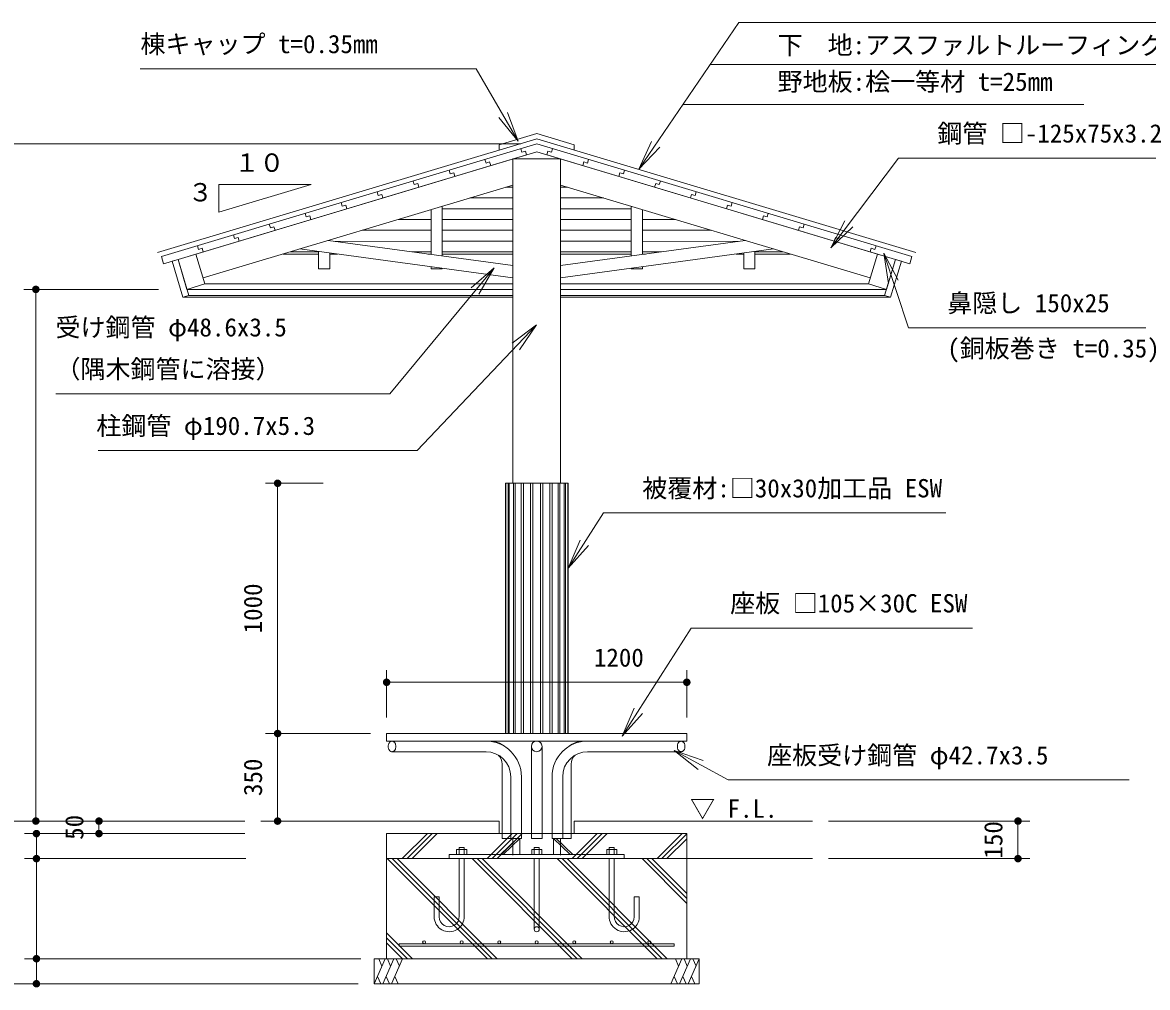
# Model space of a CAD drawing. Units: millimetres at full size, sheet at 1:40. Extents: x -800 to 17600, y -600 to 12480.
# Drawn here: x 1654 to 6152, y 2185 to 6042 of the extents above; entities that cross this region are included whole.
import ezdxf
from ezdxf.enums import TextEntityAlignment as Align

# ---------------------------------------------------------------- set-up
doc = ezdxf.new("R2010")
doc.units = ezdxf.units.MM
doc.header["$LTSCALE"] = 40
for name, color, linetype, lineweight in [('D-STR', 1, 'Continuous', 13), ('D-STR-DIM', 7, 'Continuous', 13), ('D-STR-HTXT', 7, 'Continuous', 13), ('D-STR-TXT', 7, 'Continuous', 13)]:
    doc.layers.add(name, color=color, linetype=linetype, lineweight=lineweight)
doc.styles.add('ＭＳ ゴシック', font='')
doc.styles.get('ＭＳ ゴシック').set_extended_font_data('MS Gothic')

# ---------------------------------------------------------------- blocks, each defined once
blk = doc.blocks.new('filled_dot')
at = {"color": 0, "linetype": 'Continuous', "lineweight": -2, "const_width": 1.25}
blk.add_lwpolyline([(-0.625, 0, 1), (0.625, 0, 1)], format="xyb", close=True, dxfattribs=at)
blk = doc.blocks.new('open_arrow')
at = {"color": 0, "linetype": 'Continuous', "lineweight": -2}
blk.add_lwpolyline([(7.5, 1.25), (0, 0), (7.5, -1.25)], dxfattribs=at)

msp = doc.modelspace()

# ---------------------------------------------------------------- linework, layer by layer
at = {"layer": 'D-STR'}
for p, q in [((2194.61, 5122.94), (3709.94, 5577.54)), ((5225.26, 5122.94), (3709.94, 5577.54)), ((3709.94, 5525.33), (2276.03, 5095.16)), ((2347.86, 5116.71), (3664.59, 5511.73)), ((3614.59, 5496.73), (3805.29, 5496.73)), ((3614.59, 5496.73), (3614.59, 4200.48)), ((3709.94, 5525.33), (5143.85, 5095.16)), ((5072.01, 5116.71), (3755.29, 5511.73)), ((3805.29, 5496.73), (3805.29, 4200.48)), ((2376.6, 5020.93), (3614.59, 5392.33)), ((3586.65, 5383.95), (3614.59, 5383.95)), ((5043.27, 5020.93), (3805.29, 5392.33)), ((3833.22, 5383.95), (3805.29, 5383.95)), ((3332.44, 5307.68), (3332.44, 5108.9)), ((3614.59, 5340.84), (3442.98, 5340.84)), ((3805.29, 5340.84), (3976.89, 5340.84)), ((4087.44, 5307.68), (4087.44, 5108.9)), ((3287.44, 5294.18), (3287.44, 5115)), ((3332.44, 5297.74), (3614.59, 5297.74)), ((4087.44, 5297.74), (3805.29, 5297.74)), ((4132.44, 5294.18), (4132.44, 5115)), ((3287.44, 5254.64), (3155.63, 5254.64)), ((3614.59, 5254.64), (3332.44, 5254.64)), ((3805.29, 5254.64), (4087.44, 5254.64)), ((4132.44, 5254.64), (4264.24, 5254.64)), ((3011.96, 5211.54), (3287.44, 5211.54)), ((3332.44, 5211.54), (3614.59, 5211.54)), ((4087.44, 5211.54), (3805.29, 5211.54)), ((4407.92, 5211.54), (4132.44, 5211.54)), ((2763.56, 5137.02), (3614.59, 5021.58)), ((2837.44, 5127), (2837.44, 5056.85)), ((2876.14, 5170.79), (3614.59, 5070.63)), ((3287.44, 5168.43), (2903.81, 5167.04)), ((3614.59, 5168.43), (3332.44, 5168.43)), ((4543.73, 5170.79), (3805.29, 5070.63)), ((3805.29, 5168.43), (4087.44, 5168.43)), ((4656.31, 5137.02), (3805.29, 5021.58)), ((4132.44, 5168.43), (4516.06, 5167.04)), ((4582.44, 5127), (4582.44, 5056.85)), ((2695.87, 5116.71), (2837.44, 5116.71)), ((2724.61, 5125.33), (2837.44, 5125.33)), ((2882.44, 5120.89), (2882.44, 5056.85)), ((2882.44, 5116.71), (2913.26, 5116.71)), ((3287.44, 5125.33), (3211.28, 5125.33)), ((3274.83, 5116.71), (3287.44, 5116.71)), ((3332.44, 5125.33), (3614.59, 5125.33)), ((3332.44, 5116.71), (3614.59, 5116.71)), ((4087.44, 5125.33), (3805.29, 5125.33)), ((4087.44, 5116.71), (3805.29, 5116.71)), ((4132.44, 5125.33), (4208.59, 5125.33)), ((4145.04, 5116.71), (4132.44, 5116.71)), ((4537.44, 5116.71), (4506.61, 5116.71)), ((4537.44, 5120.89), (4537.44, 5056.85)), ((4695.26, 5125.33), (4582.44, 5125.33)), ((4724, 5116.71), (4582.44, 5116.71)), ((2837.44, 5056.85), (2882.44, 5056.85)), ((3287.44, 5065.96), (3287.44, 5056.85)), ((3287.44, 5056.85), (3332.44, 5056.85)), ((3332.44, 5059.85), (3332.44, 5056.85)), ((4087.44, 5059.85), (4087.44, 5056.85)), ((4132.44, 5056.85), (4087.44, 5056.85)), ((4132.44, 5065.96), (4132.44, 5056.85)), ((4582.44, 5056.85), (4537.44, 5056.85)), ((2383.78, 4996.98), (3614.59, 4996.98)), ((5036.09, 4996.98), (3805.29, 4996.98)), ((2311.94, 4975.43), (3614.59, 4975.43)), ((2319.13, 4951.49), (3614.59, 4951.49)), ((5107.93, 4975.43), (3805.29, 4975.43)), ((5100.74, 4951.49), (3805.29, 4951.49)), ((2295.18, 4944.3), (3614.59, 4944.3)), ((5124.69, 4944.3), (3805.29, 4944.3)), ((3584.59, 4200.48), (3835.29, 4200.48)), ((3584.59, 4200.48), (3584.59, 3200.43)), ((3586.09, 4200.48), (3586.09, 3200.43)), ((3595.36, 4200.48), (3595.36, 3200.43)), ((3599.71, 4200.48), (3599.71, 3200.43)), ((3614.59, 4200.48), (3805.29, 4200.48)), ((3617.34, 4200.48), (3617.34, 3200.43)), ((3624.12, 4200.48), (3624.12, 3200.43)), ((3648.39, 4200.48), (3648.39, 3200.43)), ((3656.93, 4200.48), (3656.93, 3200.43)), ((3685.47, 4200.48), (3685.47, 3200.43)), ((3694.94, 4200.48), (3694.94, 3200.43)), ((3724.94, 4200.48), (3724.94, 3200.43)), ((3734.41, 4200.48), (3734.41, 3200.43)), ((3762.94, 4200.48), (3762.94, 3200.43)), ((3771.48, 4200.48), (3771.48, 3200.43)), ((3795.75, 4200.48), (3795.75, 3200.43)), ((3802.53, 4200.48), (3802.53, 3200.43)), ((3820.16, 4200.48), (3820.16, 3200.43)), ((3824.52, 4200.48), (3824.52, 3200.43)), ((3833.79, 4200.48), (3833.79, 3200.43)), ((3835.29, 4200.48), (3835.29, 3200.43)), ((3688.59, 3149.08), (3688.59, 2780.43)), ((3731.29, 3149.08), (3731.29, 2780.43)), ((3506.07, 3127.73), (3129.09, 3127.73)), ((3507.4, 3127.73), (3129.09, 3127.73)), ((3912.47, 3127.73), (4290.79, 3127.73)), ((3913.81, 3127.73), (4290.79, 3127.73)), ((2607.73, 2850.43), (3559.94, 2850.43)), ((3559.94, 2800.43), (3559.94, 2850.43)), ((3859.94, 2850.43), (4812.14, 2850.43)), ((3859.94, 2800.43), (3859.94, 2850.43)), ((3172.73, 2700.43), (3272.73, 2800.43)), ((3192.53, 2700.43), (3292.53, 2800.43)), ((3212.33, 2700.43), (3312.33, 2800.43)), ((3512.14, 2700.43), (3612.14, 2800.43)), ((3531.94, 2700.43), (3631.94, 2800.43)), ((3551.74, 2700.43), (3651.74, 2800.43)), ((3851.55, 2700.43), (3951.55, 2800.43)), ((3871.35, 2700.43), (3971.35, 2800.43)), ((3891.15, 2700.43), (3991.15, 2800.43)), ((4190.97, 2700.43), (4290.97, 2800.43)), ((4210.76, 2700.43), (4309.94, 2799.6)), ((3399.94, 2744.43), (3419.94, 2744.43)), ((3399.94, 2744.43), (3399.94, 2716.43)), ((3419.94, 2744.43), (3419.94, 2716.43)), ((3614.59, 2780.43), (3614.59, 2713.62)), ((3688.59, 2780.43), (3731.29, 2780.43)), ((3699.94, 2744.43), (3719.94, 2744.43)), ((3699.94, 2744.43), (3699.94, 2716.43)), ((3719.94, 2744.43), (3719.94, 2716.43)), ((3805.29, 2780.43), (3805.29, 2713.62)), ((4019.94, 2744.43), (3999.94, 2744.43)), ((3999.94, 2744.43), (3999.94, 2716.43)), ((4019.94, 2744.43), (4019.94, 2716.43)), ((4230.56, 2700.43), (4309.94, 2779.81)), ((3112.72, 2700.43), (3512.72, 2300.43)), ((3132.52, 2700.43), (3532.52, 2300.43)), ((3152.32, 2700.43), (3552.32, 2300.43)), ((3399.94, 2700.43), (3399.94, 2470.43)), ((3419.94, 2700.43), (3419.94, 2470.43)), ((3452.13, 2700.43), (3852.13, 2300.43)), ((3471.93, 2700.43), (3871.93, 2300.43)), ((3491.73, 2700.43), (3891.73, 2300.43)), ((3699.94, 2700.43), (3699.94, 2418.22)), ((3719.94, 2700.43), (3719.94, 2418.22)), ((3791.54, 2700.43), (4191.54, 2300.43)), ((3811.34, 2700.43), (4211.34, 2300.43)), ((3831.14, 2700.43), (4231.14, 2300.43)), ((3999.94, 2700.43), (3999.94, 2470.43)), ((4019.94, 2700.43), (4019.94, 2470.43)), ((4130.96, 2700.43), (4309.94, 2521.45)), ((4150.75, 2700.43), (4309.94, 2541.25)), ((4170.55, 2700.43), (4309.94, 2561.05)), ((4309.94, 2700.43), (4812.14, 2700.43)), ((3300, 2468.2), (3300, 2548.2)), ((3300, 2548.2), (3320, 2548.2)), ((3320, 2548.2), (3320, 2468.2)), ((4119.87, 2548.2), (4099.87, 2548.2)), ((4099.87, 2548.2), (4099.87, 2468.2)), ((4119.87, 2468.2), (4119.87, 2548.2)), ((3109.94, 2403.41), (3212.91, 2300.43)), ((3109.94, 2383.61), (3193.11, 2300.43)), ((3109.94, 2363.81), (3173.31, 2300.43)), ((3059.94, 2200.43), (3104.48, 2300.43)), ((3091.34, 2270.94), (3078.2, 2300.43)), ((3094.71, 2200.43), (3139.25, 2300.43)), ((3126.11, 2270.94), (3112.97, 2300.43)), ((3129.48, 2200.43), (3174.02, 2300.43)), ((3160.88, 2270.94), (3147.75, 2300.43)), ((4245.85, 2200.43), (4290.39, 2300.43)), ((4277.26, 2270.94), (4264.12, 2300.43)), ((4280.62, 2200.43), (4325.16, 2300.43)), ((4312.03, 2270.94), (4298.89, 2300.43)), ((4315.39, 2200.43), (4359.94, 2300.43)), ((4346.8, 2270.94), (4333.66, 2300.43)), ((3073.07, 2229.93), (3086.21, 2200.43)), ((3107.84, 2229.93), (3120.98, 2200.43)), ((3142.61, 2229.93), (3155.75, 2200.43)), ((4258.99, 2229.93), (4272.13, 2200.43)), ((4293.76, 2229.93), (4306.9, 2200.43)), ((4328.53, 2229.93), (4341.67, 2200.43))]:
    msp.add_line(p, q, dxfattribs=at)
for points in [[(3709.94, 5598.42), (3559.94, 5553.42), (3559.94, 5532.54)], [(3709.94, 5598.42), (3859.94, 5553.42), (3859.94, 5532.54)], [(3709.94, 5556.65), (2209.94, 5106.65), (2218.56, 5077.92), (2276.03, 5095.16)], [(3646.68, 5537.68), (3650.99, 5523.31), (3665.35, 5527.62), (3669.66, 5513.25)], [(3709.94, 5556.65), (5209.94, 5106.65), (5201.32, 5077.92), (5143.85, 5095.16)], [(3773.2, 5537.68), (3768.89, 5523.31), (3754.52, 5527.62), (3750.21, 5513.25)], [(3503, 5494.57), (3507.31, 5480.21), (3521.68, 5484.52), (3525.99, 5470.15)], [(3916.87, 5494.57), (3912.56, 5480.21), (3898.19, 5484.52), (3893.88, 5470.15)], [(3359.33, 5451.47), (3363.64, 5437.1), (3378.01, 5441.42), (3382.32, 5427.05)], [(4060.54, 5451.47), (4056.23, 5437.1), (4041.87, 5441.42), (4037.56, 5427.05)], [(3215.65, 5408.37), (3219.96, 5394), (3234.33, 5398.31), (3238.64, 5383.95)], [(4204.22, 5408.37), (4199.91, 5394), (4185.54, 5398.31), (4181.23, 5383.95)], [(3071.98, 5365.27), (3076.29, 5350.9), (3090.66, 5355.21), (3094.97, 5340.84)], [(4347.89, 5365.27), (4343.58, 5350.9), (4329.21, 5355.21), (4324.9, 5340.84)], [(2928.31, 5322.17), (2932.62, 5307.8), (2946.98, 5312.11), (2951.29, 5297.74)], [(4491.57, 5322.17), (4487.26, 5307.8), (4472.89, 5312.11), (4468.58, 5297.74)], [(2784.63, 5279.06), (2788.94, 5264.7), (2803.31, 5269.01), (2807.62, 5254.64)], [(4635.24, 5279.06), (4630.93, 5264.7), (4616.56, 5269.01), (4612.25, 5254.64)], [(2640.96, 5235.96), (2645.27, 5221.59), (2659.64, 5225.9), (2663.95, 5211.54)], [(4778.91, 5235.96), (4774.6, 5221.59), (4760.24, 5225.9), (4755.93, 5211.54)], [(2497.28, 5192.86), (2501.59, 5178.49), (2515.96, 5182.8), (2520.27, 5168.43)], [(4922.59, 5192.86), (4918.28, 5178.49), (4903.91, 5182.8), (4899.6, 5168.43)], [(2353.61, 5149.76), (2357.92, 5135.39), (2372.29, 5139.7), (2376.6, 5125.33)], [(5066.26, 5149.76), (5061.95, 5135.39), (5047.58, 5139.7), (5043.27, 5125.33)], [(3606.07, 2780.43), (3571.89, 2780.43), (3571.89, 3077.73)], [(3813.81, 2780.43), (3847.99, 2780.43), (3847.99, 3077.73)], [(3648.77, 3027.73), (3648.77, 2780.43), (3606.07, 2780.43), (3606.07, 3027.73)], [(3771.11, 3027.73), (3771.11, 2780.43), (3813.81, 2780.43), (3813.81, 3027.73)], [(3565.52, 2716.43), (3632.07, 2780.43), (3642.51, 2780.43)], [(3642.51, 2716.43), (3642.51, 2780.43), (3575.96, 2716.43)], [(3843.91, 2716.43), (3777.36, 2780.43), (3777.36, 2716.43)], [(3854.35, 2716.43), (3787.8, 2780.43), (3777.36, 2780.43)], [(3359.94, 2700.43), (3359.94, 2716.43), (4059.94, 2716.43), (4059.94, 2700.43)], [(3389.94, 2716.43), (3389.94, 2736.43), (3429.94, 2736.43), (3429.94, 2716.43)], [(3689.94, 2716.43), (3689.94, 2736.43), (3729.94, 2736.43), (3729.94, 2716.43)], [(4029.94, 2716.43), (4029.94, 2736.43), (3989.94, 2736.43), (3989.94, 2716.43)]]:
    msp.add_lwpolyline(points, dxfattribs=at)
for points in [[(2808.05, 5394.91), (2439.86, 5284.45), (2439.86, 5394.91)], [(2252.08, 5087.98), (2276.03, 5095.16), (2319.13, 4951.49), (2295.18, 4944.3)], [(2276.03, 5095.16), (2347.86, 5116.71), (2383.78, 4996.98), (2311.94, 4975.43)], [(5143.85, 5095.16), (5072.01, 5116.71), (5036.09, 4996.98), (5107.93, 4975.43)], [(5167.79, 5087.98), (5143.85, 5095.16), (5100.74, 4951.49), (5124.69, 4944.3)], [(4309.94, 3200.43), (3109.94, 3200.43), (3109.94, 3170.43), (4309.94, 3170.43)], [(3131.69, 3169.93), (3130.19, 3169.93), (3128.69, 3169.93), (3127.19, 3169.18), (3125.69, 3168.43), (3124.94, 3167.68), (3123.44, 3166.18), (3121.94, 3165.43), (3121.19, 3163.93), (3119.69, 3162.43), (3118.94, 3160.93), (3118.19, 3158.68), (3117.44, 3157.18), (3117.44, 3154.93), (3116.69, 3152.68), (3116.69, 3150.43), (3116.69, 3148.93), (3116.69, 3146.68), (3116.69, 3144.43), (3117.44, 3142.18), (3117.44, 3140.68), (3118.19, 3138.43), (3118.94, 3136.93), (3119.69, 3135.43), (3121.19, 3133.93), (3121.94, 3132.43), (3123.44, 3130.93), (3124.94, 3130.18), (3125.69, 3128.68), (3127.19, 3127.93), (3128.69, 3127.93), (3130.19, 3127.18), (3131.69, 3127.18), (3133.19, 3127.18), (3134.69, 3127.93), (3136.19, 3127.93), (3137.69, 3128.68), (3139.19, 3130.18), (3139.94, 3130.93), (3141.44, 3132.43), (3142.19, 3133.93), (3143.69, 3135.43), (3144.44, 3136.93), (3145.19, 3138.43), (3145.94, 3140.68), (3145.94, 3142.18), (3146.69, 3144.43), (3146.69, 3146.68), (3146.69, 3148.93), (3146.69, 3150.43), (3146.69, 3152.68), (3145.94, 3154.93), (3145.94, 3157.18), (3145.19, 3158.68), (3144.44, 3160.93), (3143.69, 3162.43), (3142.19, 3163.93), (3141.44, 3165.43), (3139.94, 3166.18), (3139.19, 3167.68), (3137.69, 3168.43), (3136.19, 3169.18), (3134.69, 3169.93), (3133.19, 3169.93)], [(4287.44, 3169.93), (4285.94, 3169.93), (4284.44, 3169.93), (4282.94, 3169.18), (4281.44, 3168.43), (4279.94, 3167.68), (4279.19, 3166.18), (4277.69, 3165.43), (4276.94, 3163.93), (4275.44, 3162.43), (4274.69, 3160.93), (4273.94, 3158.68), (4273.19, 3157.18), (4273.19, 3154.93), (4272.44, 3152.68), (4272.44, 3150.43), (4272.44, 3148.93), (4272.44, 3146.68), (4272.44, 3144.43), (4273.19, 3142.18), (4273.19, 3140.68), (4273.94, 3138.43), (4274.69, 3136.93), (4275.44, 3135.43), (4276.94, 3133.93), (4277.69, 3132.43), (4279.19, 3130.93), (4279.94, 3130.18), (4281.44, 3128.68), (4282.94, 3127.93), (4284.44, 3127.93), (4285.94, 3127.18), (4287.44, 3127.18), (4288.94, 3127.18), (4290.44, 3127.93), (4291.94, 3127.93), (4293.44, 3128.68), (4294.19, 3130.18), (4295.69, 3130.93), (4297.19, 3132.43), (4297.94, 3133.93), (4299.44, 3135.43), (4300.19, 3136.93), (4300.94, 3138.43), (4301.69, 3140.68), (4301.69, 3142.18), (4302.44, 3144.43), (4302.44, 3146.68), (4302.44, 3148.93), (4302.44, 3150.43), (4302.44, 3152.68), (4301.69, 3154.93), (4301.69, 3157.18), (4300.94, 3158.68), (4300.19, 3160.93), (4299.44, 3162.43), (4297.94, 3163.93), (4297.19, 3165.43), (4295.69, 3166.18), (4294.19, 3167.68), (4293.44, 3168.43), (4291.94, 3169.18), (4290.44, 3169.93), (4288.94, 3169.93)], [(3109.94, 2800.43), (4309.94, 2800.43), (4309.94, 2700.43), (3109.94, 2700.43)], [(3109.94, 2700.43), (4309.94, 2700.43), (4309.94, 2300.43), (3109.94, 2300.43)], [(4259.94, 2360.43), (3159.94, 2360.43), (3159.94, 2350.43), (4259.94, 2350.43)], [(4359.94, 2300.43), (3059.94, 2300.43), (3059.94, 2200.43), (4359.94, 2200.43)]]:
    msp.add_lwpolyline(points, close=True, dxfattribs=at)
for centre, radius in [((3709.94, 3149.08), 21.35), ((3709.94, 2418.22), 10), ((3259.94, 2366.43), 6), ((3409.94, 2366.43), 6), ((3559.94, 2366.43), 6), ((3709.94, 2366.43), 6), ((3859.94, 2366.43), 6), ((4009.94, 2366.43), 6), ((4159.94, 2366.43), 6)]:
    msp.add_circle(centre, radius, dxfattribs=at)
for centre, radius, start, end in [((3506.07, 3027.73), 142.7, 0, 90), ((3521.89, 3077.73), 92.7, 50.5194, 90), ((3913.81, 3027.73), 142.7, 90, 180), ((3897.99, 3077.73), 92.7, 90, 129.4806), ((3506.07, 3027.73), 100, 0, 90), ((3521.89, 3077.73), 50, 0, 47.36103), ((3913.81, 3027.73), 100, 90, 180), ((3897.99, 3077.73), 50, 132.63897, 180), ((3360, 2468.2), 60, 180, 2.60823), ((3360, 2468.2), 40, 180, 3.19327), ((4059.87, 2468.2), 60, 177.39177, 0), ((4059.87, 2468.2), 40, 176.80673, 0)]:
    msp.add_arc(centre, radius, start, end, dxfattribs=at)
at = {"layer": 'D-STR-DIM'}
for p, q in [((3645.94, 5556.65), (1411.71, 5556.65)), ((2197.94, 4975.43), (1659.73, 4975.43)), ((1707.73, 2850.43), (1707.73, 4975.43)), ((2855.73, 4200.48), (2626.15, 4200.48)), ((2674.15, 3200.43), (2674.15, 4200.48)), ((3109.94, 3264.43), (3109.94, 3453.23)), ((4309.94, 3264.43), (4309.94, 3453.23)), ((4309.94, 3405.23), (3109.94, 3405.23)), ((3045.94, 3200.43), (2626.15, 3200.43)), ((3045.94, 3200.43), (2626.15, 3200.43)), ((2674.15, 2850.43), (2674.15, 3200.43)), ((2147.21, 2850.43), (1411.71, 2850.43)), ((2373.73, 2850.43), (1411.71, 2850.43)), ((2543.73, 2850.43), (1659.73, 2850.43)), ((2418.73, 2850.43), (1912.11, 2850.43)), ((1960.11, 2800.43), (1960.11, 2850.43)), ((3045.94, 2850.43), (2626.15, 2850.43)), ((4876.14, 2850.43), (5681.84, 2850.43)), ((5633.84, 2700.43), (5633.84, 2850.43)), ((2543.73, 2800.43), (1662.03, 2800.43)), ((1710.03, 2700.43), (1710.03, 2800.43)), ((2543.73, 2800.43), (1912.11, 2800.43)), ((2546.86, 2700.43), (1662.03, 2700.43)), ((2546.86, 2700.43), (1662.03, 2700.43)), ((1710.03, 2300.43), (1710.03, 2700.43)), ((4876.14, 2700.43), (5681.84, 2700.43)), ((3006.98, 2300.43), (1662.03, 2300.43)), ((3006.98, 2300.43), (1662.03, 2300.43)), ((1710.03, 2200.43), (1710.03, 2300.43)), ((2373.73, 2200.43), (1411.71, 2200.43)), ((2995.94, 2200.43), (1662.03, 2200.43))]:
    msp.add_line(p, q, dxfattribs=at)
at = {"layer": 'D-STR-HTXT'}
for p, q in [((4402.93, 5874.03), (6457.92, 5874.03)), ((4293.9, 5714.26), (5896.86, 5714.26))]:
    msp.add_line(p, q, dxfattribs=at)
for points in [[(4117.86, 5456.28), (4517.49, 6041.9), (4637.49, 6041.9), (6454.91, 6041.9)], [(3636.38, 5568.32), (3468.55, 5857.16), (3348.55, 5857.16), (2124.19, 5857.16)], [(4885.76, 5141.56), (5155.94, 5499.96), (5275.94, 5499.96), (6433.3, 5499.96)], [(5097.94, 5119.53), (5195.74, 4821.88), (5315.74, 4821.88), (6144.67, 4821.88)], [(3540.3, 5061.05), (3122.76, 4558.29), (3002.76, 4558.29), (1788.04, 4558.29)], [(3709.03, 4834.23), (3232.6, 4331.47), (3112.6, 4331.47), (1956.76, 4331.47)], [(3835.29, 3860.86), (3976.41, 4081.78), (4096.41, 4081.78), (5345.57, 4081.78)], [(4051.58, 3189.46), (4327.86, 3621.97), (4447.86, 3621.97), (5452.62, 3621.97)], [(4260.01, 3131.97), (4475.43, 3014.71), (4595.43, 3014.71), (6077.66, 3014.71)]]:
    msp.add_lwpolyline(points, dxfattribs=at)

# ---------------------------------------------------------------- block references
at = {"layer": 'D-STR-DIM', "xscale": 12, "yscale": 12}
for p, rotation in [((1707.73, 4975.43), 270), ((2674.15, 4200.48), 270), ((4309.94, 3405.23), 180), ((2674.15, 3200.43), 270), ((2674.15, 3200.43), 90), ((1707.73, 2850.43), 90), ((1960.11, 2850.43), 270), ((2674.15, 2850.43), 90), ((5633.84, 2850.43), 270), ((1710.03, 2800.43), 270), ((1960.11, 2800.43), 90), ((1710.03, 2700.43), 90), ((1710.03, 2700.43), 270), ((5633.84, 2700.43), 90), ((1710.03, 2300.43), 90), ((1710.03, 2300.43), 270), ((1710.03, 2200.43), 90)]:
    msp.add_blockref('filled_dot', p, dxfattribs=dict(at, rotation=rotation))
msp.add_blockref('filled_dot', (3109.94, 3405.23), dxfattribs=at)
at = {"layer": 'D-STR-HTXT', "xscale": 16, "yscale": 16}
for p, rotation in [((3636.38, 5568.32), 120.2), ((4117.86, 5456.28), 55.7), ((4885.76, 5141.56), 53), ((5097.94, 5119.53), 288.2), ((3540.3, 5061.05), 230.3), ((3709.03, 4834.23), 226.5), ((3835.29, 3860.86), 57.4), ((4051.58, 3189.46), 57.4), ((4260.01, 3131.97), 331.4)]:
    msp.add_blockref('open_arrow', p, dxfattribs=dict(at, rotation=rotation))

# ---------------------------------------------------------------- texts
at = {"layer": 'D-STR-DIM', "style": 'ＭＳ ゴシック'}
for s, p in [('1000', (2538.64, 3700.46)), ('350', (2538.64, 3025.43)), ('50', (1824.6, 2825.43)), ('150', (5498.33, 2775.43))]:
    msp.add_text(s, height=73.31, rotation=90, dxfattribs=at).set_placement(p, align=Align.TOP_CENTER)
msp.add_text('1200', height=73.31, dxfattribs=at).set_placement((4038.35, 3540.74), align=Align.TOP_CENTER)
at = {"layer": 'D-STR-HTXT', "style": 'ＭＳ ゴシック'}
for s, p in [('棟キャップ t=0.35mm', (2126.02, 5992.67)), ('下  地:アスファルトルーフィング 22kg', (4673, 5988.51)), ('野地板:桧一等材 t=25mm', (4673, 5842.12)), ('鋼管 □-125x75x3.2', (5311.45, 5635.47)), ('鼻隠し 150x25', (5351.25, 4957.39)), ('受け鋼管 φ48.6x3.5', (1786.3, 4860.47)), ('(銅板巻き t=0.35)', (5351.25, 4776.41)), ('（隅木鋼管に溶接）', (1786.3, 4693.8)), ('柱鋼管 φ190.7x5.3', (1949.5, 4466.98)), ('被覆材:□30x30加工品 ESW', (4131.92, 4217.29)), ('座板 □105×30C ESW', (4483.37, 3757.48)), ('座板受け鋼管 φ42.7x3.5', (4630.94, 3150.22))]:
    msp.add_text(s, height=73.31, dxfattribs=at).set_placement(p, align=Align.TOP_LEFT)
at = {"layer": 'D-STR-TXT', "style": 'ＭＳ ゴシック'}
for s, p in [('１０', (2501.18, 5518.6)), ('３', (2315.82, 5400.21)), ('▽ F.L.', (4322.95, 2936.87))]:
    msp.add_text(s, height=73.31, dxfattribs=at).set_placement(p, align=Align.TOP_LEFT)

doc.saveas('drawing.dxf')
